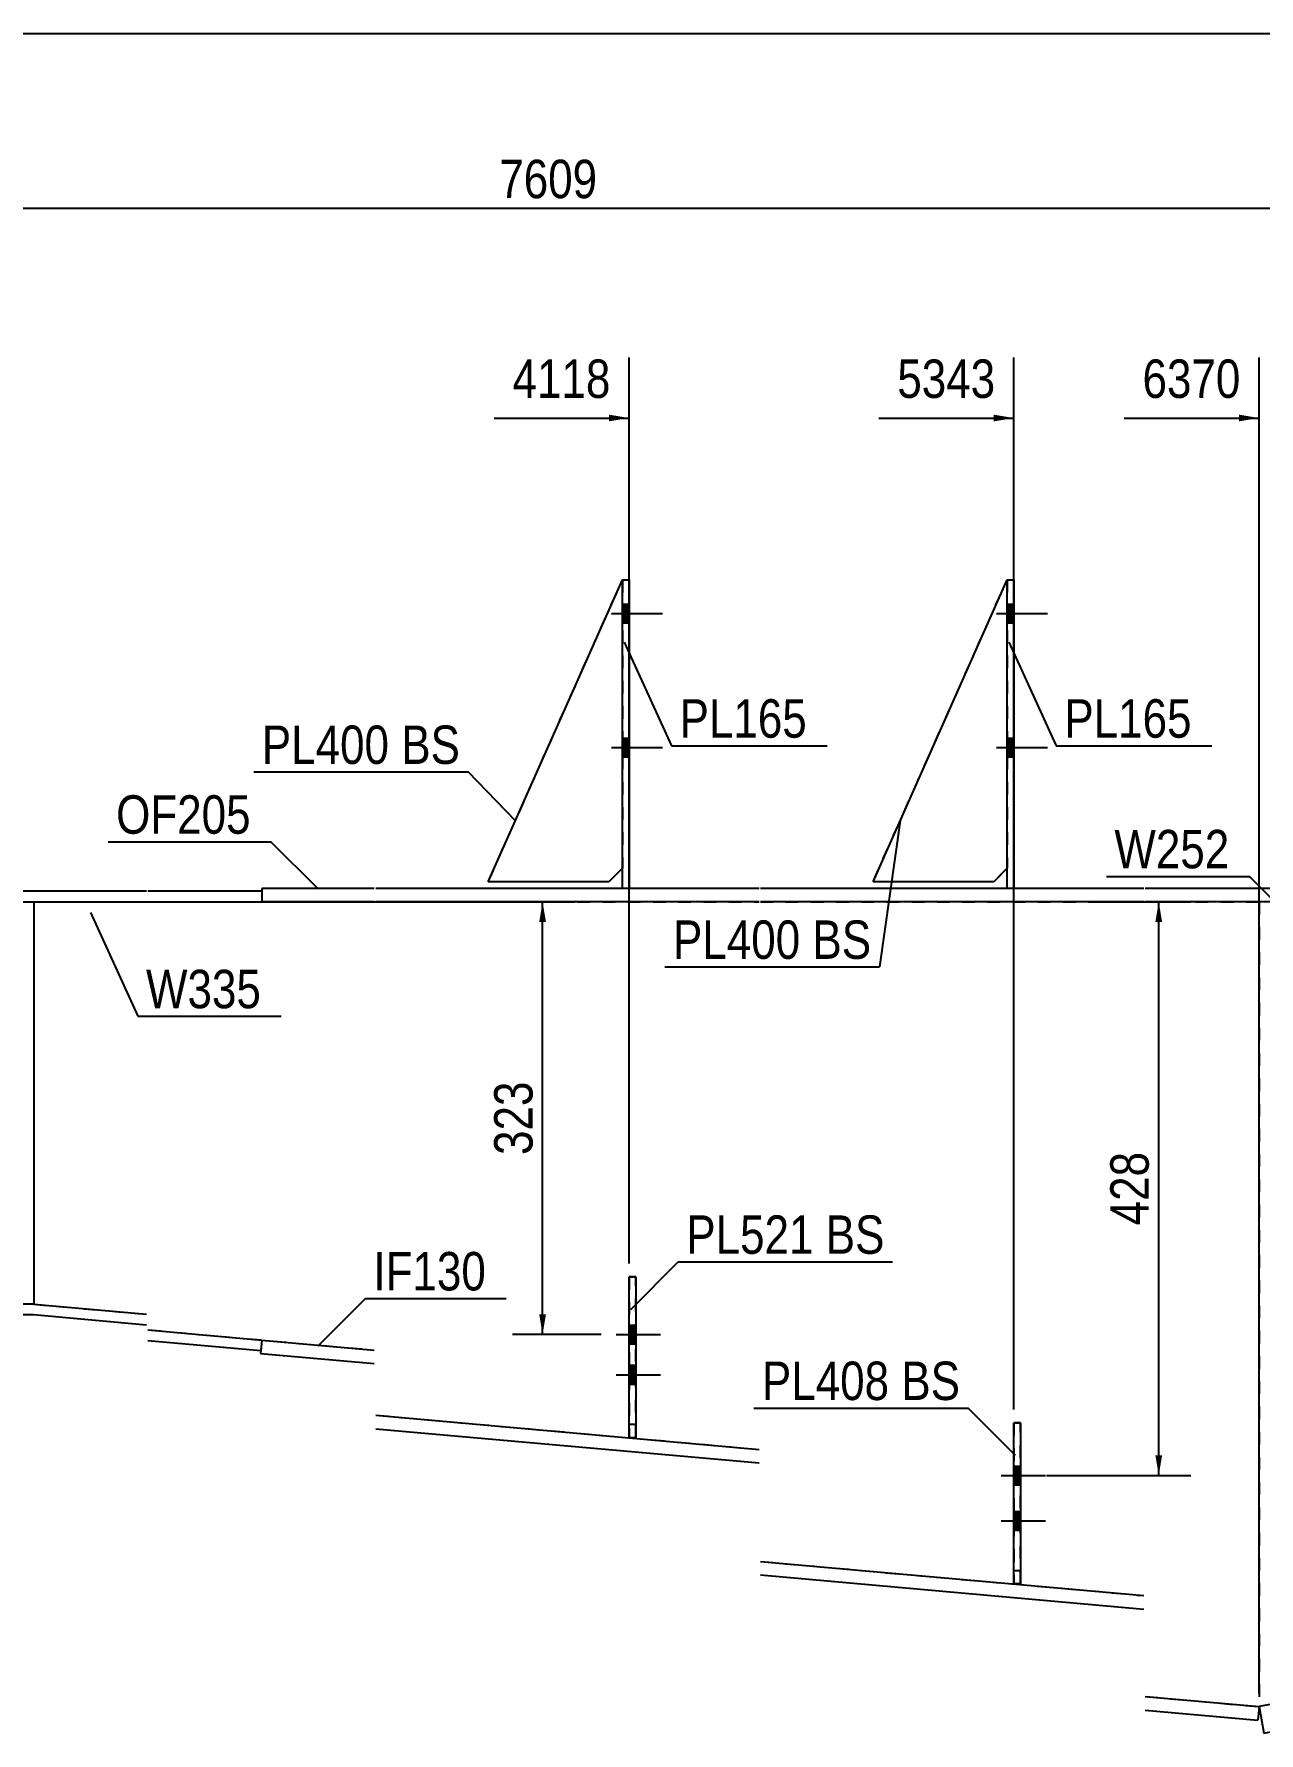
# Model space of a CAD drawing. Header units: millimetres. Extents: x -28 to 375, y -197 to 80.
# Drawn here: x 135.3 to 226.7, y -47 to 79.7 of the extents above; entities that cross this region are included whole.
import ezdxf

# ---------------------------------------------------------------- set-up
doc = ezdxf.new("R2010")
doc.units = ezdxf.units.MM
doc.linetypes.add('DXK_LINE_DOT1', pattern=[1.8814, 0.9407, -0.9407])
doc.linetypes.add('DXK_LINE_DOT2', pattern=[3.9198, 1.9599, -1.9599])
doc.styles.add('Arial Narrow', font='ARIALN.TTF', dxfattribs={"height": 0.2})

# ---------------------------------------------------------------- blocks, each defined once
blk = doc.blocks.new('Unknown-627306464-1201')
at = {"color": 5, "linetype": 'Continuous'}
blk.add_line((374.65, 79.7), (-25.35, 79.7), dxfattribs=at)
blk = doc.blocks.new('Bolt-627306464-1578 - 1575')
at = {"linetype": 'Continuous'}
for points in [[(208.38, 35.8), (208.38, 37.2), (207.88, 37.2), (207.88, 35.8)], [(208.38, 35.8), (208.38, 37.2), (207.88, 37.2), (207.88, 35.8)], [(208.38, 35.8), (208.38, 37.2), (207.88, 37.2), (207.88, 35.8)], [(208.38, 25.8), (208.38, 27.2), (207.88, 27.2), (207.88, 25.8)], [(208.38, 25.8), (208.38, 27.2), (207.88, 27.2), (207.88, 25.8)], [(208.38, 25.8), (208.38, 27.2), (207.88, 27.2), (207.88, 25.8)]]:
    blk.add_hatch(color=3, dxfattribs=at).paths.add_polyline_path(points)
at = {"color": 3, "linetype": 'Continuous'}
for p, q in [((207.88, 37.2), (208.38, 37.2)), ((207.88, 37.2), (208.38, 37.2)), ((207.88, 37.2), (208.38, 37.2)), ((207.08, 36.5), (210.88, 36.5)), ((207.08, 36.5), (210.88, 36.5)), ((207.08, 36.5), (210.88, 36.5)), ((207.88, 35.8), (208.38, 35.8)), ((207.88, 35.8), (208.38, 35.8)), ((207.88, 35.8), (208.38, 35.8)), ((207.88, 27.2), (208.38, 27.2)), ((207.88, 27.2), (208.38, 27.2)), ((207.88, 27.2), (208.38, 27.2)), ((207.08, 26.5), (210.88, 26.5)), ((207.08, 26.5), (210.88, 26.5)), ((207.08, 26.5), (210.88, 26.5)), ((207.88, 25.8), (208.38, 25.8)), ((207.88, 25.8), (208.38, 25.8)), ((207.88, 25.8), (208.38, 25.8))]:
    blk.add_line(p, q, dxfattribs=at)
blk = doc.blocks.new('Part-627306464-1709 - 1575')
at = {"color": 7, "linetype": 'DXK_LINE_DOT1'}
for p, q in [((197.88, 16.5), (207.88, 39)), ((207.88, 39), (207.88, 17.5)), ((206.88, 16.5), (197.88, 16.5)), ((207.88, 17.5), (206.88, 16.5))]:
    blk.add_line(p, q, dxfattribs=at)
blk = doc.blocks.new('Bolt-627306464-1581 - 1575')
at = {"linetype": 'Continuous'}
for points in [[(179.68, 35.8), (179.68, 37.2), (179.18, 37.2), (179.18, 35.8)], [(179.68, 35.8), (179.68, 37.2), (179.18, 37.2), (179.18, 35.8)], [(179.68, 35.8), (179.68, 37.2), (179.18, 37.2), (179.18, 35.8)], [(179.68, 25.8), (179.68, 27.2), (179.18, 27.2), (179.18, 25.8)], [(179.68, 25.8), (179.68, 27.2), (179.18, 27.2), (179.18, 25.8)], [(179.68, 25.8), (179.68, 27.2), (179.18, 27.2), (179.18, 25.8)]]:
    blk.add_hatch(color=3, dxfattribs=at).paths.add_polyline_path(points)
at = {"color": 3, "linetype": 'Continuous'}
for p, q in [((179.18, 37.2), (179.68, 37.2)), ((179.18, 37.2), (179.68, 37.2)), ((179.18, 37.2), (179.68, 37.2)), ((178.38, 36.5), (182.18, 36.5)), ((178.38, 36.5), (182.18, 36.5)), ((178.38, 36.5), (182.18, 36.5)), ((179.18, 35.8), (179.68, 35.8)), ((179.18, 35.8), (179.68, 35.8)), ((179.18, 35.8), (179.68, 35.8)), ((179.18, 27.2), (179.68, 27.2)), ((179.18, 27.2), (179.68, 27.2)), ((179.18, 27.2), (179.68, 27.2)), ((178.38, 26.5), (182.18, 26.5)), ((178.38, 26.5), (182.18, 26.5)), ((178.38, 26.5), (182.18, 26.5)), ((179.18, 25.8), (179.68, 25.8)), ((179.18, 25.8), (179.68, 25.8)), ((179.18, 25.8), (179.68, 25.8))]:
    blk.add_line(p, q, dxfattribs=at)
blk = doc.blocks.new('Bolt-627306464-1584 - 1575')
at = {"linetype": 'Continuous'}
for points in [[(208.38, -27.06), (208.38, -28.46), (208.88, -28.46), (208.88, -27.06)], [(208.38, -30.45), (208.38, -31.85), (208.88, -31.85), (208.88, -30.45)]]:
    blk.add_hatch(color=3, dxfattribs=at).paths.add_polyline_path(points)
at = {"color": 3, "linetype": 'Continuous'}
for p, q in [((207.43, -27.76), (210.73, -27.76)), ((208.38, -27.06), (208.88, -27.06)), ((208.38, -28.46), (208.88, -28.46)), ((207.43, -31.15), (210.73, -31.15)), ((208.38, -30.45), (208.88, -30.45)), ((208.38, -31.85), (208.88, -31.85))]:
    blk.add_line(p, q, dxfattribs=at)
blk = doc.blocks.new('Part-627306464-1972 - 1575')
at = {"color": 2, "linetype": 'Continuous'}
blk.add_line((135.29, 15), (135.29, -15), dxfattribs=at)
at = {"color": 7, "linetype": 'DXK_LINE_DOT1'}
for p, q in [((135.29, 15), (143.69, 15)), ((143.79, 15), (160.68, 15)), ((160.78, 15), (189.38, 15)), ((189.48, 15), (218.08, 15)), ((218.18, 15), (226.67, 15)), ((226.67, 15), (226.67, -45)), ((135.29, -15), (143.69, -15.75)), ((143.79, -16.91), (160.68, -18.42)), ((160.78, -23.27), (189.38, -25.82)), ((189.48, -34.18), (218.08, -36.72)), ((218.18, -44.24), (226.67, -45))]:
    blk.add_line(p, q, dxfattribs=at)
blk = doc.blocks.new('Part-627306464-1908 - 1575')
at = {"color": 2, "linetype": 'Continuous'}
for p, q in [((208.38, -35.85), (208.38, -23.85)), ((208.38, -23.85), (208.88, -23.85)), ((208.88, -23.85), (208.88, -35.85)), ((208.88, -35.85), (208.38, -35.85))]:
    blk.add_line(p, q, dxfattribs=at)
blk = doc.blocks.new('Part-627306464-1780 - 1575')
at = {"color": 2, "linetype": 'Continuous'}
for p, q in [((169.18, 16.5), (179.18, 39)), ((178.18, 16.5), (169.18, 16.5)), ((179.18, 17.5), (178.18, 16.5))]:
    blk.add_line(p, q, dxfattribs=at)
blk = doc.blocks.new('Bolt-627306464-1589 - 1575')
at = {"color": 3, "linetype": 'DXK_LINE_DOT2'}
for p, q in [((207.43, -27.76), (210.73, -27.76)), ((208.38, -27.06), (208.88, -27.06)), ((208.38, -28.46), (208.88, -28.46)), ((207.43, -31.15), (210.73, -31.15)), ((208.38, -30.45), (208.88, -30.45)), ((208.38, -31.85), (208.88, -31.85))]:
    blk.add_line(p, q, dxfattribs=at)
blk = doc.blocks.new('Bolt-627306464-1590 - 1575')
at = {"linetype": 'Continuous'}
for points in [[(179.68, -16.55), (179.68, -17.95), (180.18, -17.95), (180.18, -16.55)], [(179.68, -19.55), (179.68, -20.95), (180.18, -20.95), (180.18, -19.55)]]:
    blk.add_hatch(color=3, dxfattribs=at).paths.add_polyline_path(points)
at = {"color": 3, "linetype": 'Continuous'}
for p, q in [((178.73, -17.25), (182.03, -17.25)), ((179.68, -16.55), (180.18, -16.55)), ((179.68, -17.95), (180.18, -17.95)), ((178.73, -20.25), (182.03, -20.25)), ((179.68, -19.55), (180.18, -19.55)), ((179.68, -20.95), (180.18, -20.95))]:
    blk.add_line(p, q, dxfattribs=at)
blk = doc.blocks.new('Bolt-627306464-1591 - 1575')
at = {"color": 3, "linetype": 'DXK_LINE_DOT2'}
for p, q in [((178.73, -17.25), (182.03, -17.25)), ((179.68, -16.55), (180.18, -16.55)), ((179.68, -17.95), (180.18, -17.95)), ((178.73, -20.25), (182.03, -20.25)), ((179.68, -19.55), (180.18, -19.55)), ((179.68, -20.95), (180.18, -20.95))]:
    blk.add_line(p, q, dxfattribs=at)
blk = doc.blocks.new('Part-627306464-1802 - 1575')
at = {"color": 7, "linetype": 'DXK_LINE_DOT1'}
for p, q in [((208.38, -23.85), (208.38, -35.85)), ((208.88, -23.85), (208.38, -23.85)), ((208.88, -35.85), (208.88, -23.85)), ((208.38, -34.85), (208.88, -34.85)), ((208.38, -35.85), (208.88, -35.85))]:
    blk.add_line(p, q, dxfattribs=at)
blk = doc.blocks.new('Part-627306464-1662 - 1575')
at = {"color": 7, "linetype": 'DXK_LINE_DOT1'}
for p, q in [((169.18, 16.5), (179.18, 39)), ((179.18, 39), (179.18, 17.5)), ((178.18, 16.5), (169.18, 16.5)), ((179.18, 17.5), (178.18, 16.5))]:
    blk.add_line(p, q, dxfattribs=at)
blk = doc.blocks.new('Part-627306464-1731 - 1575')
at = {"color": 7, "linetype": 'DXK_LINE_DOT1'}
for p, q in [((179.68, -12.95), (179.68, -24.95)), ((180.18, -12.95), (179.68, -12.95)), ((180.18, -24.95), (180.18, -12.95)), ((179.68, -23.95), (180.18, -23.95)), ((179.68, -24.95), (180.18, -24.95))]:
    blk.add_line(p, q, dxfattribs=at)
blk = doc.blocks.new('Part-627306464-1753 - 1575')
at = {"color": 2, "linetype": 'Continuous'}
for p, q in [((179.68, -24.95), (179.68, -12.95)), ((179.68, -12.95), (180.18, -12.95)), ((180.18, -12.95), (180.18, -24.95)), ((180.18, -24.95), (179.68, -24.95))]:
    blk.add_line(p, q, dxfattribs=at)
blk = doc.blocks.new('Part-627306464-1950 - 1575')
at = {"color": 2, "linetype": 'Continuous'}
for p, q in [((152.28, 16), (152.28, 15)), ((160.68, 16), (152.28, 16)), ((179.18, 16), (160.78, 16)), ((189.38, 16), (179.68, 16)), ((207.88, 16), (189.48, 16)), ((218.08, 16), (208.38, 16)), ((245.96, 16), (218.18, 16)), ((315.83, 16), (246.46, 16)), ((341.69, 16), (316.33, 16)), ((346.47, 16), (342.19, 16)), ((346.47, 16), (346.47, 15)), ((160.68, 15), (152.28, 15)), ((189.38, 15), (160.78, 15)), ((218.08, 15), (189.48, 15)), ((324.27, 15), (218.18, 15)), ((346.47, 15), (326.82, 15))]:
    blk.add_line(p, q, dxfattribs=at)
at = {"color": 7, "linetype": 'DXK_LINE_DOT1'}
for p, q in [((179.68, 16), (179.18, 16)), ((208.38, 16), (207.88, 16)), ((246.46, 16), (245.96, 16)), ((316.33, 16), (315.83, 16)), ((342.19, 16), (341.69, 16)), ((326.82, 15), (324.27, 15))]:
    blk.add_line(p, q, dxfattribs=at)
blk = doc.blocks.new('Part-627306464-1918 - 1575')
at = {"color": 2, "linetype": 'Continuous'}
for p, q in [((197.88, 16.5), (207.88, 39)), ((206.88, 16.5), (197.88, 16.5)), ((207.88, 17.5), (206.88, 16.5))]:
    blk.add_line(p, q, dxfattribs=at)
blk = doc.blocks.new('Part-627306464-1923 - 1575')
at = {"color": 2, "linetype": 'Continuous'}
for p, q in [((23.4, 15.8), (0, 15.8)), ((41.9, 15.8), (23.5, 15.8)), ((51.78, 15.8), (42.4, 15.8)), ((70.28, 15.8), (51.88, 15.8)), ((95.42, 15.8), (70.78, 15.8)), ((105.62, 15.8), (95.92, 15.8)), ((124.12, 15.8), (105.72, 15.8)), ((143.69, 15.8), (124.62, 15.8)), ((152.28, 15.8), (143.79, 15.8)), ((152.28, 15.8), (152.28, 15)), ((0, 15), (23.4, 15)), ((23.5, 15), (51.78, 15)), ((51.88, 15), (105.62, 15)), ((105.72, 15), (143.69, 15)), ((143.79, 15), (152.28, 15))]:
    blk.add_line(p, q, dxfattribs=at)
at = {"color": 7, "linetype": 'DXK_LINE_DOT1'}
for p, q in [((0, 15.8), (0, 15)), ((42.4, 15.8), (41.9, 15.8)), ((70.78, 15.8), (70.28, 15.8)), ((95.92, 15.8), (95.42, 15.8)), ((124.62, 15.8), (124.12, 15.8))]:
    blk.add_line(p, q, dxfattribs=at)
blk = doc.blocks.new('Part-627306464-1928 - 1575')
at = {"color": 2, "linetype": 'Continuous'}
for p, q in [((23.4, -15), (0, -15)), ((51.78, -15), (23.5, -15)), ((95.92, -15), (51.88, -15)), ((105.62, -15), (96.42, -15)), ((135.29, -15), (105.72, -15)), ((135.29, -15), (143.69, -15.75)), ((23.4, -15.8), (0, -15.8)), ((51.78, -15.8), (23.5, -15.8)), ((105.62, -15.8), (51.88, -15.8)), ((135.26, -15.8), (105.72, -15.8)), ((143.69, -16.55), (135.26, -15.8)), ((143.79, -16.91), (152.28, -17.67)), ((152.21, -18.47), (143.79, -17.72)), ((152.28, -17.67), (152.21, -18.47))]:
    blk.add_line(p, q, dxfattribs=at)
at = {"color": 7, "linetype": 'DXK_LINE_DOT1'}
blk.add_line((0, -15.8), (0, -15), dxfattribs=at)
blk = doc.blocks.new('Part-627306464-2016 - 1575')
at = {"color": 2, "linetype": 'Continuous'}
for p, q in [((152.28, -17.67), (152.19, -18.67)), ((152.28, -17.67), (160.68, -18.42)), ((152.19, -18.67), (160.68, -19.42)), ((160.78, -23.27), (189.38, -25.82)), ((160.78, -24.28), (189.38, -26.82)), ((189.48, -34.18), (218.08, -36.72)), ((189.48, -35.18), (218.08, -37.73)), ((218.18, -44.24), (226.67, -45)), ((218.18, -45.25), (226.58, -46)), ((226.67, -45), (226.58, -46))]:
    blk.add_line(p, q, dxfattribs=at)
blk = doc.blocks.new('Part-627306464-2126 - 1575')
at = {"color": 2, "linetype": 'Continuous'}
for p, q in [((348.54, -22.11), (226.67, -45)), ((348.91, -24.08), (348.54, -22.11)), ((227.04, -46.97), (348.91, -24.08)), ((226.67, -45), (227.04, -46.97))]:
    blk.add_line(p, q, dxfattribs=at)
blk = doc.blocks.new('Part-627306464-2185 - 1575')
at = {"color": 2, "linetype": 'Continuous'}
for p, q in [((207.88, 16), (207.88, 39)), ((207.88, 39), (208.38, 39)), ((208.38, 39), (208.38, 16)), ((208.38, 16), (207.88, 16))]:
    blk.add_line(p, q, dxfattribs=at)
blk = doc.blocks.new('Part-627306464-2200 - 1575')
at = {"color": 2, "linetype": 'Continuous'}
for p, q in [((179.18, 16), (179.18, 39)), ((179.18, 39), (179.68, 39)), ((179.68, 39), (179.68, 16)), ((179.68, 16), (179.18, 16))]:
    blk.add_line(p, q, dxfattribs=at)
blk = doc.blocks.new('StraightDimension-627306464-4504 - 1575')
at = {"linetype": 'Continuous'}
blk.add_hatch(color=7, dxfattribs=at).paths.add_polyline_path([(178.18, 51.32), (179.68, 51.07), (178.18, 50.82)])
at = {"color": 7, "linetype": 'Continuous'}
for p, q in [((179.68, -11.95), (179.68, 55.57)), ((169.62, 51.07), (179.68, 51.07))]:
    blk.add_line(p, q, dxfattribs=at)
at = {"color": 0}
blk.add_wipeout([(178.91, 51.97), (178.91, 56.17), (170.39, 56.17), (170.39, 51.97)], dxfattribs=at)
at = {"color": 3, "style": 'Arial Narrow'}
blk.add_text('4118', height=2.863, dxfattribs=at).set_placement((170.99, 52.57))
blk = doc.blocks.new('StraightDimension-627306464-2618 - 1575')
at = {"color": 7, "linetype": 'Continuous'}
blk.add_line((-1.6, 66.71), (348.91, 66.71), dxfattribs=at)
at = {"color": 0}
blk.add_wipeout([(177.91, 66.86), (177.91, 71.06), (169.4, 71.06), (169.4, 66.86)], dxfattribs=at)
at = {"color": 3, "style": 'Arial Narrow'}
blk.add_text('7609', height=2.863, dxfattribs=at).set_placement((170, 67.46))
blk = doc.blocks.new('StraightDimension-627306464-2368 - 1575')
at = {"linetype": 'Continuous'}
for points in [[(218.94, 13.5), (219.19, 15), (219.44, 13.5)], [(219.44, -26.26), (219.19, -27.76), (218.94, -26.26)]]:
    blk.add_hatch(color=7, dxfattribs=at).paths.add_polyline_path(points)
at = {"color": 7, "linetype": 'Continuous'}
for p, q in [((214.9, 15), (221.59, 15)), ((219.19, -27.76), (219.19, 15)), ((210.81, -27.76), (221.59, -27.76))]:
    blk.add_line(p, q, dxfattribs=at)
at = {"color": 0}
blk.add_wipeout([(219.04, -3.04), (214.84, -3.04), (214.84, -9.72), (219.04, -9.72)], dxfattribs=at)
at = {"color": 3, "style": 'Arial Narrow'}
blk.add_text('428', height=2.863, rotation=90.0002, dxfattribs=at).set_placement((218.44, -9.12))
blk = doc.blocks.new('StraightDimension-627306464-2458 - 1575')
at = {"linetype": 'Continuous'}
for points in [[(172.98, 13.5), (173.23, 15), (173.48, 13.5)], [(173.48, -15.75), (173.23, -17.25), (172.98, -15.75)]]:
    blk.add_hatch(color=7, dxfattribs=at).paths.add_polyline_path(points)
at = {"color": 7, "linetype": 'Continuous'}
for p, q in [((80.09, 15), (175.63, 15)), ((173.23, -17.25), (173.23, 15)), ((177.61, -17.25), (170.98, -17.25))]:
    blk.add_line(p, q, dxfattribs=at)
at = {"color": 0}
blk.add_wipeout([(173.08, 2.22), (168.88, 2.22), (168.88, -4.47), (173.08, -4.47)], dxfattribs=at)
at = {"color": 3, "style": 'Arial Narrow'}
blk.add_text('323', height=2.863, rotation=90.0002, dxfattribs=at).set_placement((172.48, -3.87))
blk = doc.blocks.new('StraightDimension-627306464-4502 - 1575')
at = {"linetype": 'Continuous'}
blk.add_hatch(color=7, dxfattribs=at).paths.add_polyline_path([(225.17, 51.32), (226.67, 51.07), (225.17, 50.82)])
at = {"color": 7, "linetype": 'Continuous'}
for p, q in [((226.67, -44), (226.67, 55.57)), ((216.61, 51.07), (226.67, 51.07))]:
    blk.add_line(p, q, dxfattribs=at)
at = {"color": 0}
blk.add_wipeout([(225.89, 51.97), (225.89, 56.17), (217.38, 56.17), (217.38, 51.97)], dxfattribs=at)
at = {"color": 3, "style": 'Arial Narrow'}
blk.add_text('6370', height=2.863, dxfattribs=at).set_placement((217.98, 52.57))
blk = doc.blocks.new('StraightDimension-627306464-4503 - 1575')
at = {"linetype": 'Continuous'}
blk.add_hatch(color=7, dxfattribs=at).paths.add_polyline_path([(206.88, 51.32), (208.38, 51.07), (206.88, 50.82)])
at = {"color": 7, "linetype": 'Continuous'}
for p, q in [((208.38, -22.85), (208.38, 55.57)), ((198.32, 51.07), (208.38, 51.07))]:
    blk.add_line(p, q, dxfattribs=at)
at = {"color": 0}
blk.add_wipeout([(207.61, 51.97), (207.61, 56.17), (199.09, 56.17), (199.09, 51.97)], dxfattribs=at)
at = {"color": 3, "style": 'Arial Narrow'}
blk.add_text('5343', height=2.863, dxfattribs=at).set_placement((199.69, 52.57))
blk = doc.blocks.new('Mark-627306464-1990 - 1575')
at = {"color": 7, "linetype": 'Continuous'}
blk.add_line((229.5, 13.36), (225.97, 16.9), dxfattribs=at)
at = {"color": 0}
blk.add_wipeout([(224.47, 17.5), (224.47, 20.5), (215.88, 20.5), (215.88, 17.5)], dxfattribs=at)
blk.add_wipeout([(224.47, 17.5), (224.47, 20.5), (215.88, 20.5), (215.88, 17.5)], dxfattribs=at)
at = {"color": 7, "linetype": 'Continuous'}
blk.add_line((215.28, 16.9), (225.97, 16.9), dxfattribs=at)
at = {"color": 3, "style": 'Arial Narrow'}
blk.add_text('W252', height=2.863, dxfattribs=at).set_placement((215.88, 17.5))
blk = doc.blocks.new('Mark-627306464-1946 - 1575')
at = {"color": 7, "linetype": 'Continuous'}
blk.add_line((156.51, 15.94), (152.97, 19.48), dxfattribs=at)
at = {"color": 0}
blk.add_wipeout([(151.47, 20.08), (151.47, 23.08), (141.42, 23.08), (141.42, 20.08)], dxfattribs=at)
blk.add_wipeout([(151.47, 20.08), (151.47, 23.08), (141.42, 23.08), (141.42, 20.08)], dxfattribs=at)
at = {"color": 7, "linetype": 'Continuous'}
blk.add_line((140.82, 19.48), (152.97, 19.48), dxfattribs=at)
at = {"color": 3, "style": 'Arial Narrow'}
blk.add_text('OF205', height=2.863, dxfattribs=at).set_placement((141.42, 20.08))
blk = doc.blocks.new('Mark-627306464-1968 - 1575')
at = {"color": 0}
blk.add_wipeout([(152.24, 7.07), (152.24, 10.07), (143.65, 10.07), (143.65, 7.07)], dxfattribs=at)
blk.add_wipeout([(152.24, 7.07), (152.24, 10.07), (143.65, 10.07), (143.65, 7.07)], dxfattribs=at)
at = {"color": 7, "linetype": 'Continuous'}
for p, q in [((139.52, 14.21), (143.05, 6.47)), ((143.05, 6.47), (153.74, 6.47))]:
    blk.add_line(p, q, dxfattribs=at)
at = {"color": 3, "style": 'Arial Narrow'}
blk.add_text('W335', height=2.863, dxfattribs=at).set_placement((143.65, 7.07))
blk = doc.blocks.new('Mark-627306464-2012 - 1575')
at = {"color": 0}
blk.add_wipeout([(169.02, -13.97), (169.02, -10.97), (160.61, -10.97), (160.61, -13.97)], dxfattribs=at)
blk.add_wipeout([(169.02, -13.97), (169.02, -10.97), (160.61, -10.97), (160.61, -13.97)], dxfattribs=at)
at = {"color": 7, "linetype": 'Continuous'}
for p, q in [((156.48, -18.11), (160.01, -14.57)), ((160.01, -14.57), (170.52, -14.57))]:
    blk.add_line(p, q, dxfattribs=at)
at = {"color": 3, "style": 'Arial Narrow'}
blk.add_text('IF130', height=2.863, dxfattribs=at).set_placement((160.61, -13.97))
blk = doc.blocks.new('Mark-627306464-2181 - 1575')
at = {"color": 0}
blk.add_wipeout([(221.65, 27.24), (221.65, 30.24), (212.15, 30.24), (212.15, 27.24)], dxfattribs=at)
blk.add_wipeout([(221.65, 27.24), (221.65, 30.24), (212.15, 30.24), (212.15, 27.24)], dxfattribs=at)
at = {"color": 7, "linetype": 'Continuous'}
for p, q in [((208.01, 34.37), (211.55, 26.64)), ((211.55, 26.64), (223.15, 26.64))]:
    blk.add_line(p, q, dxfattribs=at)
at = {"color": 3, "style": 'Arial Narrow'}
blk.add_text('PL165', height=2.863, dxfattribs=at).set_placement((212.15, 27.24))
blk = doc.blocks.new('Mark-627306464-2196 - 1575')
at = {"color": 0}
blk.add_wipeout([(192.95, 27.24), (192.95, 30.24), (183.45, 30.24), (183.45, 27.24)], dxfattribs=at)
blk.add_wipeout([(192.95, 27.24), (192.95, 30.24), (183.45, 30.24), (183.45, 27.24)], dxfattribs=at)
at = {"color": 7, "linetype": 'Continuous'}
for p, q in [((179.31, 34.37), (182.85, 26.64)), ((182.85, 26.64), (194.45, 26.64))]:
    blk.add_line(p, q, dxfattribs=at)
at = {"color": 3, "style": 'Arial Narrow'}
blk.add_text('PL165', height=2.863, dxfattribs=at).set_placement((183.45, 27.24))
blk = doc.blocks.new('MarkSet-627306464-2718 - 1575')
at = {"color": 0}
for points in [[(193.45, -11.24), (193.45, -8.24), (183.95, -8.24), (183.95, -11.24)], [(198.73, -11.24), (198.73, -8.24), (194.35, -8.24), (194.35, -11.24)]]:
    blk.add_wipeout(points, dxfattribs=at)
for points in [[(193.45, -11.24), (193.45, -8.24), (183.95, -8.24), (183.95, -11.24)], [(198.73, -11.24), (198.73, -8.24), (194.35, -8.24), (194.35, -11.24)]]:
    blk.add_wipeout(points, dxfattribs=at)
at = {"color": 7, "linetype": 'Continuous'}
for p, q in [((179.81, -15.38), (183.35, -11.84)), ((183.35, -11.84), (199.33, -11.84))]:
    blk.add_line(p, q, dxfattribs=at)
at = {"color": 3, "style": 'Arial Narrow'}
for s, p in [('PL521', (183.95, -11.24)), ('BS', (194.35, -11.24))]:
    blk.add_text(s, height=2.863, dxfattribs=at).set_placement(p)
blk = doc.blocks.new('MarkSet-627306464-2747 - 1575')
at = {"color": 0}
for points in [[(161.79, 25.28), (161.79, 28.28), (152.29, 28.28), (152.29, 25.28)], [(167.08, 25.28), (167.08, 28.28), (162.69, 28.28), (162.69, 25.28)]]:
    blk.add_wipeout(points, dxfattribs=at)
for points in [[(161.79, 25.28), (161.79, 28.28), (152.29, 28.28), (152.29, 25.28)], [(167.08, 25.28), (167.08, 28.28), (162.69, 28.28), (162.69, 25.28)]]:
    blk.add_wipeout(points, dxfattribs=at)
at = {"color": 7, "linetype": 'Continuous'}
for p in [(151.69, 24.68), (171.21, 21.03)]:
    blk.add_line(p, (167.68, 24.68), dxfattribs=at)
at = {"color": 3, "style": 'Arial Narrow'}
for s, p in [('PL400', (152.29, 25.28)), ('BS', (162.69, 25.28))]:
    blk.add_text(s, height=2.863, dxfattribs=at).set_placement(p)
blk = doc.blocks.new('MarkSet-627306464-2770 - 1575')
at = {"color": 0}
for points in [[(199.09, -22.14), (199.09, -19.14), (189.59, -19.14), (189.59, -22.14)], [(204.38, -22.14), (204.38, -19.14), (199.99, -19.14), (199.99, -22.14)]]:
    blk.add_wipeout(points, dxfattribs=at)
for points in [[(199.09, -22.14), (199.09, -19.14), (189.59, -19.14), (189.59, -22.14)], [(204.38, -22.14), (204.38, -19.14), (199.99, -19.14), (199.99, -22.14)]]:
    blk.add_wipeout(points, dxfattribs=at)
at = {"color": 7, "linetype": 'Continuous'}
for p in [(188.99, -22.74), (208.51, -26.28)]:
    blk.add_line(p, (204.98, -22.74), dxfattribs=at)
at = {"color": 3, "style": 'Arial Narrow'}
for s, p in [('PL408', (189.59, -22.14)), ('BS', (199.99, -22.14))]:
    blk.add_text(s, height=2.863, dxfattribs=at).set_placement(p)
blk = doc.blocks.new('MarkSet-627306464-2811 - 1575')
at = {"color": 0}
for points in [[(192.46, 10.75), (192.46, 13.75), (182.96, 13.75), (182.96, 10.75)], [(197.75, 10.75), (197.75, 13.75), (193.36, 13.75), (193.36, 10.75)]]:
    blk.add_wipeout(points, dxfattribs=at)
for points in [[(192.46, 10.75), (192.46, 13.75), (182.96, 13.75), (182.96, 10.75)], [(197.75, 10.75), (197.75, 13.75), (193.36, 13.75), (193.36, 10.75)]]:
    blk.add_wipeout(points, dxfattribs=at)
at = {"color": 7, "linetype": 'Continuous'}
for p in [(199.91, 21.03), (182.36, 10.15)]:
    blk.add_line(p, (198.35, 10.15), dxfattribs=at)
at = {"color": 3, "style": 'Arial Narrow'}
for s, p in [('PL400', (182.96, 10.75)), ('BS', (193.36, 10.75))]:
    blk.add_text(s, height=2.863, dxfattribs=at).set_placement(p)

msp = doc.modelspace()

# ---------------------------------------------------------------- block references
for name in ['Unknown-627306464-1201', 'Part-627306464-1780 - 1575', 'Part-627306464-1662 - 1575', 'Part-627306464-2200 - 1575', 'Part-627306464-1709 - 1575', 'Part-627306464-1918 - 1575', 'Part-627306464-2185 - 1575', 'Bolt-627306464-1581 - 1575', 'Bolt-627306464-1578 - 1575', 'Part-627306464-1923 - 1575', 'Part-627306464-1950 - 1575', 'Part-627306464-1972 - 1575', 'Part-627306464-1731 - 1575', 'Part-627306464-1753 - 1575', 'Part-627306464-1928 - 1575', 'Part-627306464-2016 - 1575', 'Bolt-627306464-1590 - 1575', 'Bolt-627306464-1591 - 1575', 'Part-627306464-2126 - 1575', 'Part-627306464-1908 - 1575', 'Part-627306464-1802 - 1575', 'Bolt-627306464-1584 - 1575', 'Bolt-627306464-1589 - 1575']:
    msp.add_blockref(name, (0, 0))

# ---------------------------------------------------------------- next in the draw order: block references
msp.add_blockref('StraightDimension-627306464-4504 - 1575', (0, 0))

# ---------------------------------------------------------------- next in the draw order: block references
msp.add_blockref('StraightDimension-627306464-2618 - 1575', (0, 0))

# ---------------------------------------------------------------- next in the draw order: block references
for name in ['StraightDimension-627306464-4503 - 1575', 'Mark-627306464-2196 - 1575', 'Mark-627306464-1946 - 1575', 'StraightDimension-627306464-2458 - 1575', 'StraightDimension-627306464-2368 - 1575']:
    msp.add_blockref(name, (0, 0))

# ---------------------------------------------------------------- next in the draw order: block references
for name in ['StraightDimension-627306464-4502 - 1575', 'MarkSet-627306464-2747 - 1575', 'MarkSet-627306464-2811 - 1575', 'Mark-627306464-1968 - 1575', 'MarkSet-627306464-2718 - 1575', 'Mark-627306464-2012 - 1575', 'MarkSet-627306464-2770 - 1575']:
    msp.add_blockref(name, (0, 0))

# ---------------------------------------------------------------- next in the draw order: block references
for name in ['Mark-627306464-2181 - 1575', 'Mark-627306464-1990 - 1575']:
    msp.add_blockref(name, (0, 0))

doc.saveas('drawing.dxf')
